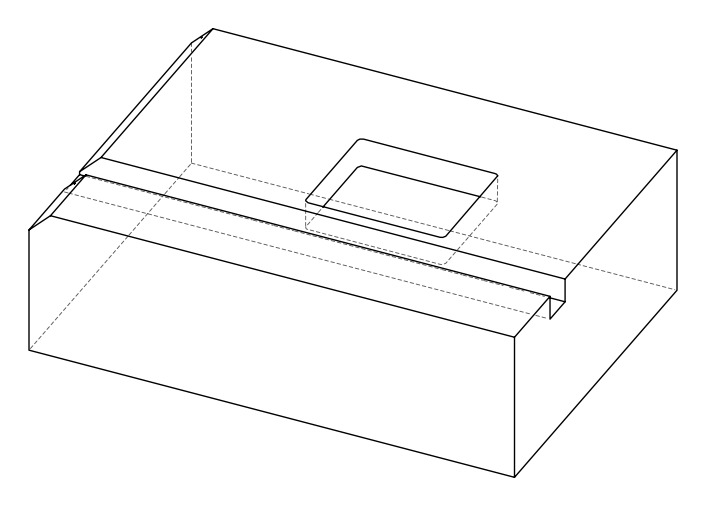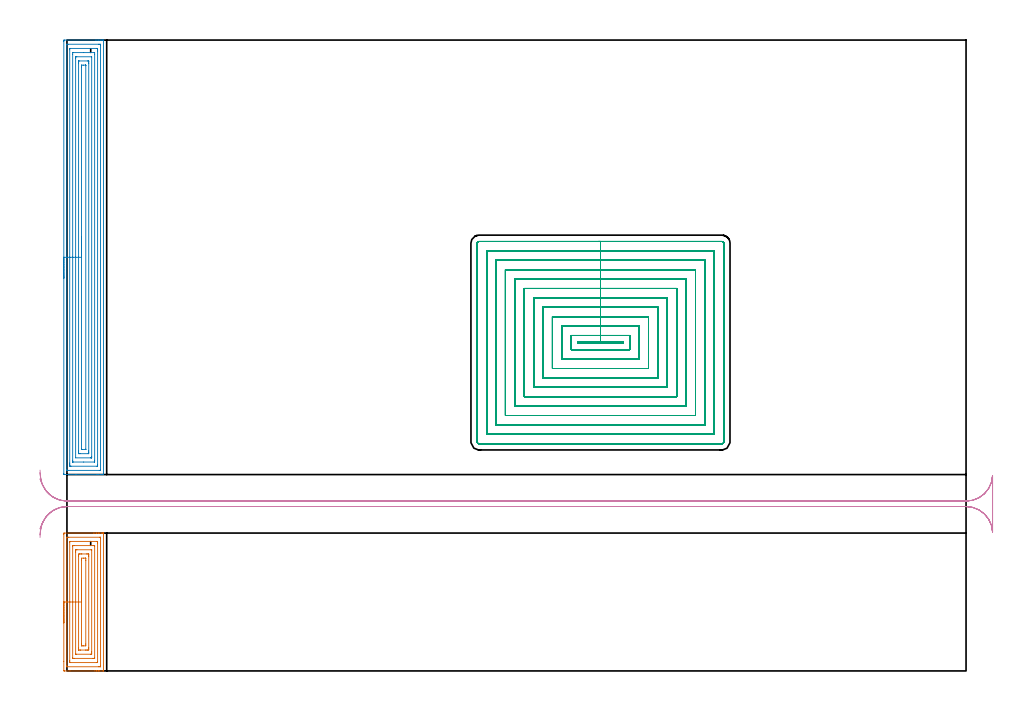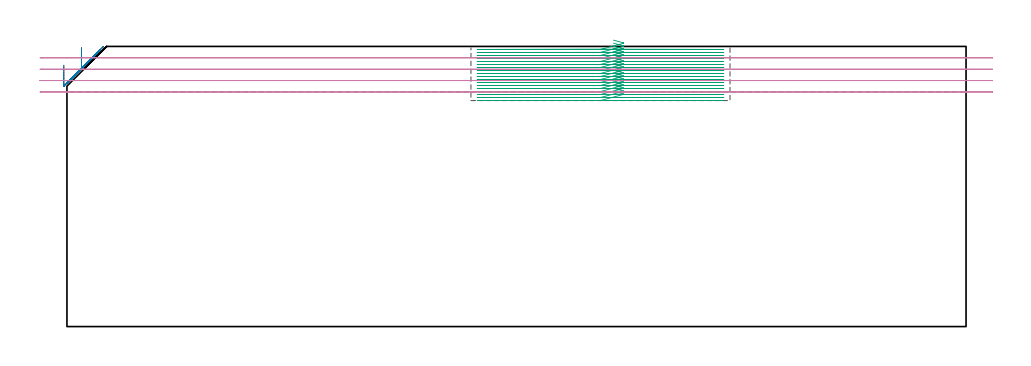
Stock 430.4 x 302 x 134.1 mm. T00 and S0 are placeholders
(PLAN: 4 operations, 2 tool changes, 127.3 min)
(1 AREA_MILL | FG_CHAMFER_SURFACE | UGT0205_001 | 4.03 min | 13318 mm3)
(2 AREA_MILL_1 | FG_CHAMFER_SURFACE_1 | UGT0205_001 | 11.98 min | 38947 mm3)
(3 MILL_RECTANGULAR_POCKET | POCKET_RECTANGULAR_STRAIGHT | NXT0201_008 | Follow Part, ap 1.5, ae 75% | 103.52 min | 329867 mm3)
(4 MILL_RECTANGULAR_SLOT | SLOT_RECTANGULAR | UGT0201_109 | Follow Part, ap 6.35, ae 75% | 7.79 min | 259938 mm3)
(TOOL UGT0205_001 | Chamfer Mill 20 x 3 x 45 deg. | D20 FL50 Z2)
(TOOL NXT0201_008 | ENDMILL 6mm [2P460-0600-NA 1630] | D6 FL26 Z6)
(TOOL UGT0201_109 | End Mill 25.4 mm | D25.4 FL25 Z2)
(OP 1 AREA_MILL)
G17 G21 G94 G90
T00 M6
G54
G17 G0 G90 X-1.5 Y23. S1061 M3
G43 Z144.1 H0
Z125.1
G94 G1 Y23.038 Z124.228 F250.
Y23.152 Z123.363
Y23.341 Z122.512
Y23.603 Z121.68
Y23.937 Z120.874
Y24.34 Z120.1
Y24.809 Z119.364
Y25.34 Z118.672
Y25.929 Z118.029
Y26.572 Z117.44
Y27.264 Z116.908
Y28. Z116.44
Y28.774 Z116.037
Y29.58 Z115.703
Y30.412 Z115.441
Y31.264 Z115.252
Y32.128 Z115.138
Y33. Z115.1
Y65.444
X-1.496 Y65.751 Z115.102
X-1.491 Y65.99 Z115.105
X-1.246 Y66. Z115.35
X12.74 Z129.335
X13.347 Z129.941
X14.016 Z130.613
X14.238 Z130.836
X14.907 Z131.504
X15.13 Z131.726
X15.575 Z132.174
X16.467 Z133.066
X16.912 Z133.511
X17.206 Z133.805
X17.465 Y65.997 Z134.057
X17.488 Y65.995 Z134.08
X17.497 Y65.991 Z134.089
X17.5 Y65.889 Z134.1
Y0.111
X17.497 Y0.01 Z134.089
X17.467 Y0.007 Z134.059
X17.206 Y0. Z133.805
X15.575 Z132.174
X15.13 Z131.726
X14.907 Z131.504
X14.238 Z130.836
X14.016 Z130.613
X13.347 Z129.941
X1.449 Z118.046
X-1.143 Z115.454
X-1.248 Y0.001 Z115.349
X-1.491 Y0.01 Z115.105
X-1.499 Y0.252 Z115.099
X-1.5 Y4.611 Z115.1
Y33.
X-0.086 Z116.514
Y63.731
X-0.085 Y63.796 Z116.515
X-0.08 Y63.925 Z116.52
X-0.077 Y63.991 Z116.523
X-0.062 Y63.994 Z116.538
X-0.021 Y63.997 Z116.579
X0.536 Y64. Z117.136
X0.87 Z117.47
X15.687 Z132.287
X16.021 Y63.997 Z132.621
X16.068 Y63.994 Z132.668
X16.076 Y63.992 Z132.676
X16.08 Y63.947 Z132.68
X16.084 Y63.861 Z132.684
X16.086 Y63.731 Z132.686
Y63.667
Y2.269
X16.085 Y2.204 Z132.685
X16.08 Y2.075 Z132.68
X16.077 Y2.009 Z132.677
X16.062 Y2.006 Z132.662
X16.021 Y2.003 Z132.621
X15.464 Y2. Z132.064
X15.13 Z131.73
X0.313 Z116.913
X-0.021 Y2.003 Z116.579
X-0.068 Y2.006 Z116.532
X-0.076 Y2.008 Z116.524
X-0.08 Y2.053 Z116.52
X-0.084 Y2.139 Z116.516
X-0.086 Y2.398 Z116.514
Y33.
X1.328 Z117.928
X1.329 Y61.431 Z117.929
X1.333 Y61.889 Z117.933
X1.335 Y61.987 Z117.935
X1.539 Y61.996 Z118.139
X1.651 Y62. Z118.251
X14.238 Z130.838
X14.35 Y61.998 Z130.95
X14.572 Y61.99 Z131.172
X14.665 Y61.979 Z131.265
X14.668 Y61.95 Z131.268
X14.67 Y61.889 Z131.27
X14.672 Y61.457 Z131.272
Y61.
X14.671 Y4.569 Z131.271
X14.667 Y4.111 Z131.267
X14.665 Y4.013 Z131.265
X14.461 Y4.004 Z131.061
X14.35 Y4. Z130.95
X1.762 Z118.362
X1.65 Y4.002 Z118.25
X1.428 Y4.01 Z118.028
X1.335 Y4.021 Z117.935
X1.332 Y4.05 Z117.932
X1.33 Y4.111 Z117.93
X1.328 Y4.543 Z117.928
Y5.
Y33.
X2.743 Z119.343
Y59.822
X2.745 Y59.921 Z119.345
X2.747 Y59.97 Z119.347
X2.749 Y59.988 Z119.349
X2.771 Y59.993 Z119.371
X3.544 Y59.999 Z120.144
X3.655 Y60. Z120.255
X12.568 Y59.999 Z129.168
X13.24 Y59.99 Z129.84
X13.251 Y59.987 Z129.851
X13.253 Y59.972 Z129.853
X13.256 Y59.929 Z129.856
X13.257 Y59.841 Z129.857
Y59.664
Y6.178
X13.255 Y6.079 Z129.855
X13.253 Y6.03 Z129.853
X13.251 Y6.013 Z129.851
X13.229 Y6.007 Z129.829
X12.456 Y6.001 Z129.056
X12.345 Y6. Z128.945
X3.432 Y6.001 Z120.032
X2.76 Y6.01 Z119.36
X2.749 Y6.013 Z119.349
X2.747 Y6.028 Z119.347
X2.744 Y6.071 Z119.344
X2.743 Y6.159 Z119.343
Y6.336
Y33.
X4.157 Z120.757
Y56.833
X4.158 Y57.444 Z120.758
X4.16 Y57.719 Z120.76
X4.164 Y57.99 Z120.764
X4.435 Y57.995 Z121.035
X4.77 Y57.999 Z121.37
X11.565 Z128.165
X11.75 Y57.998 Z128.35
X11.817 Y57.994 Z128.417
X11.832 Y57.991 Z128.432
X11.836 Y57.972 Z128.436
X11.84 Y57.907 Z128.44
X11.842 Y57.722 Z128.442
X11.843 Y9.167 Z128.443
X11.842 Y8.556 Z128.442
X11.84 Y8.281 Z128.44
X11.836 Y8.01 Z128.436
X11.565 Y8.005 Z128.165
X11.23 Y8.001 Z127.83
X4.435 Z121.035
X4.25 Y8.002 Z120.85
X4.183 Y8.006 Z120.783
X4.168 Y8.009 Z120.768
X4.164 Y8.028 Z120.764
X4.16 Y8.093 Z120.76
X4.158 Y8.278 Z120.758
X4.157 Y33. Z120.757
X5.571 Z122.171
Y54.778
X5.572 Y55.421 Z122.172
X5.574 Y55.667 Z122.174
X5.578 Y55.979 Z122.178
X5.89 Y55.994 Z122.49
X6.218 Y55.998 Z122.818
X6.775 Y56. Z123.375
X7.109 Z123.709
X9.448 Z126.048
X9.782 Y55.999 Z126.382
X10.344 Y55.996 Z126.944
X10.403 Y55.99 Z127.003
X10.422 Y55.974 Z127.022
X10.425 Y55.915 Z127.025
X10.427 Y55.667 Z127.027
X10.429 Y55.022 Z127.029
Y54.778
Y11.222
X10.428 Y10.579 Z127.028
X10.426 Y10.333 Z127.026
X10.422 Y10.021 Z127.022
X10.11 Y10.006 Z126.71
X9.782 Y10.002 Z126.382
X9.225 Y10. Z125.825
X8.891 Z125.491
X6.552 Z123.152
X6.218 Y10.001 Z122.818
X5.657 Y10.004 Z122.257
X5.597 Y10.01 Z122.197
X5.578 Y10.026 Z122.178
X5.575 Y10.085 Z122.175
X5.573 Y10.333 Z122.173
X5.571 Y10.978 Z122.171
Y11.222
Y33.
X6.985 Z123.585
X6.986 Y53.122 Z123.586
X6.992 Y53.889 Z123.592
X7.004 Y53.994 Z123.604
X8. Y54. Z124.6
X8.781 Y53.999 Z125.381
X8.891 Y53.995 Z125.491
X8.996 Y53.99 Z125.596
X9.008 Y53.889 Z125.608
X9.01 Y53.77 Z125.61
X9.014 Y53. Z125.614
X9.015 Y52.877 Z125.615
X9.014 Y12.878 Z125.614
X9.008 Y12.111 Z125.608
X8.996 Y12.006 Z125.596
X8. Y12. Z124.6
X7.219 Y12.001 Z123.819
X7.109 Y12.005 Z123.709
X7.004 Y12.01 Z123.604
X6.992 Y12.111 Z123.592
X6.99 Y12.23 Z123.59
X6.986 Y13. Z123.586
X6.985 Y13.123 Z123.585
Y33.
Y33.872 Z123.623
Y34.737 Z123.737
Y35.588 Z123.926
Y36.42 Z124.188
Y37.226 Z124.522
Y38. Z124.925
Y38.736 Z125.394
Y39.428 Z125.925
Y40.071 Z126.514
Y40.66 Z127.157
Y41.192 Z127.85
Y41.66 Z128.585
Y42.063 Z129.359
Y42.397 Z130.165
Y42.659 Z130.997
Y42.848 Z131.849
Y42.962 Z132.714
Y43. Z133.585
G0 Z144.1
M5
M2
(OP 2 AREA_MILL_1)
G17 G21 G94 G90
T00 M6
G54
G17 G0 G90 X-1.5 Y188. S1061 M3
G43 Z144.1 H0
Z125.1
G94 G1 Y188.038 Z124.228 F250.
Y188.152 Z123.364
Y188.341 Z122.512
Y188.603 Z121.68
Y188.937 Z120.874
Y189.34 Z120.1
Y189.809 Z119.364
Y190.34 Z118.672
Y190.929 Z118.029
Y191.572 Z117.44
Y192.264 Z116.908
Y193. Z116.44
Y193.774 Z116.037
Y194.58 Z115.703
Y195.412 Z115.441
Y196.264 Z115.252
Y197.128 Z115.138
Y198. Z115.1
Y301.409
X-1.496 Y301.716 Z115.102
X-1.491 Y301.99 Z115.106
X-1.212 Y302. Z115.385
X13.647 Z130.242
X14.238 Z130.832
X14.838 Z131.435
X15.13 Z131.726
X15.73 Z132.326
X16.021 Z132.616
X16.597 Z133.196
X16.912 Z133.511
X17.116 Z133.715
X17.456 Y301.992 Z134.047
X17.497 Y301.99 Z134.088
X17.5 Y301.854 Z134.1
Y94.146
X17.497 Y94.009 Z134.088
X17.489 Y94.006 Z134.079
X17.455 Y94.004 Z134.046
X17.116 Y94. Z133.715
X16.604 Z133.203
X16.021 Z132.616
X14.838 Z131.435
X14.238 Z130.832
X4.29 Z120.887
X-1.142 Y94.001 Z115.455
X-1.494 Y94.005 Z115.103
X-1.496 Y94.008 Z115.101
X-1.499 Y94.592
X-1.5 Y198. Z115.1
X-0.086 Z116.514
X-0.085 Y299.756 Z116.515
X-0.082 Y299.885 Z116.518
X-0.079 Y299.97 Z116.521
X-0.074 Y299.992 Z116.526
X-0.067 Y299.994 Z116.533
X-0.021 Y299.996 Z116.579
X0.496 Y300. Z117.096
X15.13 Z131.73
X15.648 Y299.998 Z132.248
X16.021 Y299.992 Z132.621
X16.068 Y299.99 Z132.668
X16.079 Y299.82 Z132.679
X16.084 Y299.691 Z132.684
X16.085 Y299.626 Z132.685
Y96.245
X16.082 Y96.115 Z132.682
X16.079 Y96.03 Z132.679
X16.074 Y96.009 Z132.674
X16.067 Y96.007 Z132.667
X16.021 Y96.004 Z132.621
X15.504 Y96. Z132.104
X0.87 Z117.47
X0.352 Y96.002 Z116.952
X-0.021 Y96.008 Z116.579
X-0.068 Y96.01 Z116.532
X-0.079 Y96.18 Z116.521
X-0.084 Y96.31 Z116.516
X-0.085 Y96.374 Z116.515
X-0.086 Y198. Z116.514
X1.328 Z117.928
X1.329 Y297.384 Z117.929
X1.331 Y297.843 Z117.931
X1.333 Y297.95 Z117.933
X1.335 Y297.974 Z117.935
X1.346 Y297.99 Z117.946
X1.447 Y297.994 Z118.047
X1.605 Y297.999 Z118.205
X14.082 Z130.682
X14.238 Y297.997 Z130.838
X14.395 Y297.991 Z130.995
X14.665 Y297.978 Z131.265
X14.667 Y297.843 Z131.267
X14.67 Y297.411 Z131.27
X14.671 Y296.951 Z131.271
X14.672 Y296.518 Z131.272
X14.671 Y98.616 Z131.271
X14.669 Y98.157 Z131.269
X14.667 Y98.05 Z131.267
X14.665 Y98.027 Z131.265
X14.654 Y98.01 Z131.254
X14.553 Y98.006 Z131.153
X14.395 Y98.001 Z130.995
X1.918 Z118.518
X1.762 Y98.003 Z118.362
X1.605 Y98.009 Z118.205
X1.335 Y98.023 Z117.935
X1.333 Y98.157 Z117.933
X1.33 Y98.589 Z117.93
X1.329 Y99.049 Z117.929
X1.328 Y99.482 Z117.928
Y198.
X2.743 Z119.343
Y295.168
X2.748 Y295.965 Z119.348
X2.749 Y295.987 Z119.349
X2.766 Y295.991 Z119.366
X2.817 Y295.996 Z119.417
X2.92 Y295.999 Z119.52
X8. Y296. Z124.6
X13.091 Y295.999 Z129.691
X13.187 Y295.996 Z129.787
X13.234 Y295.992 Z129.834
X13.251 Y295.989 Z129.851
X13.257 Y295.168 Z129.857
Y100.832
X13.252 Y100.035 Z129.852
X13.251 Y100.013 Z129.851
X13.234 Y100.01 Z129.834
X13.183 Y100.005 Z129.783
X13.08 Y100.002 Z129.68
X8. Y100. Z124.6
X2.909 Y100.001 Z119.509
X2.813 Y100.004 Z119.413
X2.766 Y100.008 Z119.366
X2.749 Y100.011 Z119.349
X2.743 Y100.832 Z119.343
Y198.
X4.157 Z120.757
Y293.386
X4.159 Y293.662 Z120.759
X4.164 Y293.941 Z120.764
X4.172 Y293.991 Z120.772
X4.205 Y293.995 Z120.805
X4.282 Y293.998 Z120.882
X4.435 Y294. Z121.035
X4.712 Z121.312
X11.843 Y293.999 Z128.443
Y102.615
X11.841 Y102.338 Z128.441
X11.836 Y102.059 Z128.436
X11.828 Y102.009 Z128.428
X11.795 Y102.005 Z128.395
X11.718 Y102.002 Z128.318
X11.565 Y102. Z128.165
X11.288 Z127.888
X4.157 Y102.001 Z120.757
Y198.
X5.571 Z122.171
Y290.711
X5.572 Y291.357 Z122.172
X5.574 Y291.603 Z122.174
X5.578 Y291.925 Z122.178
X5.588 Y291.99 Z122.188
X5.688 Y291.995 Z122.288
X5.822 Y291.999 Z122.422
X9.782 Y292. Z126.382
X10.278 Y291.998 Z126.878
X10.395 Y291.993 Z126.995
X10.417 Y291.991 Z127.017
X10.422 Y291.952 Z127.022
X10.426 Y291.851 Z127.026
X10.428 Y291.603 Z127.028
X10.429 Y290.956 Z127.029
Y290.711
Y105.289
X10.428 Y104.643 Z127.028
X10.426 Y104.398 Z127.026
X10.422 Y104.075 Z127.022
X10.412 Y104.01 Z127.012
X10.312 Y104.005 Z126.912
X10.178 Y104.001 Z126.778
X6.218 Y104. Z122.818
X5.722 Y104.002 Z122.322
X5.605 Y104.007 Z122.205
X5.583 Y104.009 Z122.183
X5.578 Y104.048 Z122.178
X5.574 Y104.15 Z122.174
X5.572 Y104.398 Z122.172
X5.571 Y105.044 Z122.171
Y105.289
Y198.
X6.985 Z123.585
Y289.052
X6.988 Y289.82 Z123.588
X6.99 Y289.939 Z123.59
X6.992 Y289.977 Z123.592
X7.02 Y289.99 Z123.62
X7.109 Y289.992 Z123.709
X7.82 Y290. Z124.42
X8.891 Y289.999 Z125.491
X8.951 Y289.998 Z125.551
X8.998 Y289.993 Z125.598
X9.008 Y289.99 Z125.608
X9.01 Y289.977 Z125.61
X9.013 Y289.943 Z125.613
X9.014 Y289.82 Z125.614
X9.015 Y289.696 Z125.615
X9.014 Y106.18 Z125.614
Y106.058
X9.011 Y106.017 Z125.611
X9.008 Y106.009 Z125.608
X9.003 Y106.006 Z125.603
X8.981 Y106.003 Z125.581
X8.891 Y106.001 Z125.491
X7.109 Z123.709
X7.049 Y106.002 Z123.649
X7.002 Y106.007 Z123.602
X6.992 Y106.01 Z123.592
X6.99 Y106.023 Z123.59
X6.987 Y106.057 Z123.587
X6.986 Y106.18 Z123.586
X6.985 Y106.304 Z123.585
Y198.
Y198.872 Z123.623
Y199.737 Z123.737
Y200.588 Z123.926
Y201.42 Z124.188
Y202.226 Z124.522
Y203. Z124.925
Y203.736 Z125.394
Y204.428 Z125.925
Y205.071 Z126.514
Y205.66 Z127.157
Y206.192 Z127.85
Y206.66 Z128.585
Y207.063 Z129.359
Y207.397 Z130.165
Y207.659 Z130.997
Y207.848 Z131.849
Y207.962 Z132.714
Y208. Z133.585
G0 Z144.1
M5
M2
(OP 3 MILL_RECTANGULAR_POCKET)
G17 G21 G94 G90
T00 M6
G54
G17 G0 G90 X261.634 Y156.8 S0 M3
G43 Z144.1 H1
Z137.1
G94 G1 X266.4 Z135.823 F250.
Y157.6 Z135.608
X255.4 Z132.661
X244.4 F500.
Y156.8
X266.4
Y157.6
X255.4
Y160.6
X241.4
Y153.8
X269.4
Y160.6
X255.4
Y165.1
X236.9
Y149.3
X273.9
Y165.1
X255.4
Y169.6
X232.4
Y144.8
X278.4
Y169.6
X255.4
Y174.1
X227.9
Y140.3
X282.9
Y174.1
X255.4
Y178.6
X223.4
Y135.8
X287.4
Y178.6
X255.4
Y183.1
X218.9
Y131.3
X291.9
Y183.1
X255.4
Y187.6
X214.4
Y126.8
X296.4
Y187.6
X255.4
Y192.1
X209.9
Y122.3
X300.9
Y192.1
X255.4
Y196.6
X205.4
Y117.8
X305.4
Y196.6
X255.4
Y201.1
X200.9
Y113.3
X309.9
Y201.1
X255.4
Y205.6
X197.2
G3 X196.4 Y204.8 R0.8
G1 Y109.6
G3 X197.2 Y108.8 R0.8
G1 X313.6
G3 X314.4 Y109.6 R0.8
G1 Y204.8
G3 X313.6 Y205.6 R0.8
G1 X255.4
X254.4
G0 X261.634 Y156.8 Z135.661
G1 X266.4 Z134.384 F250.
Y157.6 Z134.17
X255.4 Z131.222
X244.4 F500.
Y156.8
X266.4
Y157.6
X255.4
Y160.6
X241.4
Y153.8
X269.4
Y160.6
X255.4
Y165.1
X236.9
Y149.3
X273.9
Y165.1
X255.4
Y169.6
X232.4
Y144.8
X278.4
Y169.6
X255.4
Y174.1
X227.9
Y140.3
X282.9
Y174.1
X255.4
Y178.6
X223.4
Y135.8
X287.4
Y178.6
X255.4
Y183.1
X218.9
Y131.3
X291.9
Y183.1
X255.4
Y187.6
X214.4
Y126.8
X296.4
Y187.6
X255.4
Y192.1
X209.9
Y122.3
X300.9
Y192.1
X255.4
Y196.6
X205.4
Y117.8
X305.4
Y196.6
X255.4
Y201.1
X200.9
Y113.3
X309.9
Y201.1
X255.4
Y205.6
X197.2
G3 X196.4 Y204.8 R0.8
G1 Y109.6
G3 X197.2 Y108.8 R0.8
G1 X313.6
G3 X314.4 Y109.6 R0.8
G1 Y204.8
G3 X313.6 Y205.6 R0.8
G1 X255.4
X254.4
G0 X261.634 Y156.8 Z134.222
G1 X266.4 Z132.945 F250.
Y157.6 Z132.731
X255.4 Z129.783
X244.4 F500.
Y156.8
X266.4
Y157.6
X255.4
Y160.6
X241.4
Y153.8
X269.4
Y160.6
X255.4
Y165.1
X236.9
Y149.3
X273.9
Y165.1
X255.4
Y169.6
X232.4
Y144.8
X278.4
Y169.6
X255.4
Y174.1
X227.9
Y140.3
X282.9
Y174.1
X255.4
Y178.6
X223.4
Y135.8
X287.4
Y178.6
X255.4
Y183.1
X218.9
Y131.3
X291.9
Y183.1
X255.4
Y187.6
X214.4
Y126.8
X296.4
Y187.6
X255.4
Y192.1
X209.9
Y122.3
X300.9
Y192.1
X255.4
Y196.6
X205.4
Y117.8
X305.4
Y196.6
X255.4
Y201.1
X200.9
Y113.3
X309.9
Y201.1
X255.4
Y205.6
X197.2
G3 X196.4 Y204.8 R0.8
G1 Y109.6
G3 X197.2 Y108.8 R0.8
G1 X313.6
G3 X314.4 Y109.6 R0.8
G1 Y204.8
G3 X313.6 Y205.6 R0.8
G1 X255.4
X254.4
G0 X261.634 Y156.8 Z132.783
G1 X266.4 Z131.506 F250.
Y157.6 Z131.292
X255.4 Z128.344
X244.4 F500.
Y156.8
X266.4
Y157.6
X255.4
Y160.6
X241.4
Y153.8
X269.4
Y160.6
X255.4
Y165.1
X236.9
Y149.3
X273.9
Y165.1
X255.4
Y169.6
X232.4
Y144.8
X278.4
Y169.6
X255.4
Y174.1
X227.9
Y140.3
X282.9
Y174.1
X255.4
Y178.6
X223.4
Y135.8
X287.4
Y178.6
X255.4
Y183.1
X218.9
Y131.3
X291.9
Y183.1
X255.4
Y187.6
X214.4
Y126.8
X296.4
Y187.6
X255.4
Y192.1
X209.9
Y122.3
X300.9
Y192.1
X255.4
Y196.6
X205.4
Y117.8
X305.4
Y196.6
X255.4
Y201.1
X200.9
Y113.3
X309.9
Y201.1
X255.4
Y205.6
X197.2
G3 X196.4 Y204.8 R0.8
G1 Y109.6
G3 X197.2 Y108.8 R0.8
G1 X313.6
G3 X314.4 Y109.6 R0.8
G1 Y204.8
G3 X313.6 Y205.6 R0.8
G1 X255.4
X254.4
G0 X261.634 Y156.8 Z131.344
G1 X266.4 Z130.067 F250.
Y157.6 Z129.853
X255.4 Z126.905
X244.4 F500.
Y156.8
X266.4
Y157.6
X255.4
Y160.6
X241.4
Y153.8
X269.4
Y160.6
X255.4
Y165.1
X236.9
Y149.3
X273.9
Y165.1
X255.4
Y169.6
X232.4
Y144.8
X278.4
Y169.6
X255.4
Y174.1
X227.9
Y140.3
X282.9
Y174.1
X255.4
Y178.6
X223.4
Y135.8
X287.4
Y178.6
X255.4
Y183.1
X218.9
Y131.3
X291.9
Y183.1
X255.4
Y187.6
X214.4
Y126.8
X296.4
Y187.6
X255.4
Y192.1
X209.9
Y122.3
X300.9
Y192.1
X255.4
Y196.6
X205.4
Y117.8
X305.4
Y196.6
X255.4
Y201.1
X200.9
Y113.3
X309.9
Y201.1
X255.4
Y205.6
X197.2
G3 X196.4 Y204.8 R0.8
G1 Y109.6
G3 X197.2 Y108.8 R0.8
G1 X313.6
G3 X314.4 Y109.6 R0.8
G1 Y204.8
G3 X313.6 Y205.6 R0.8
G1 X255.4
X254.4
G0 X261.634 Y156.8 Z129.905
G1 X266.4 Z128.628 F250.
Y157.6 Z128.414
X255.4 Z125.467
X244.4 F500.
Y156.8
X266.4
Y157.6
X255.4
Y160.6
X241.4
Y153.8
X269.4
Y160.6
X255.4
Y165.1
X236.9
Y149.3
X273.9
Y165.1
X255.4
Y169.6
X232.4
Y144.8
X278.4
Y169.6
X255.4
Y174.1
X227.9
Y140.3
X282.9
Y174.1
X255.4
Y178.6
X223.4
Y135.8
X287.4
Y178.6
X255.4
Y183.1
X218.9
Y131.3
X291.9
Y183.1
X255.4
Y187.6
X214.4
Y126.8
X296.4
Y187.6
X255.4
Y192.1
X209.9
Y122.3
X300.9
Y192.1
X255.4
Y196.6
X205.4
Y117.8
X305.4
Y196.6
X255.4
Y201.1
X200.9
Y113.3
X309.9
Y201.1
X255.4
Y205.6
X197.2
G3 X196.4 Y204.8 R0.8
G1 Y109.6
G3 X197.2 Y108.8 R0.8
G1 X313.6
G3 X314.4 Y109.6 R0.8
G1 Y204.8
G3 X313.6 Y205.6 R0.8
G1 X255.4
X254.4
G0 X261.634 Y156.8 Z128.467
G1 X266.4 Z127.19 F250.
Y157.6 Z126.975
X255.4 Z124.028
X244.4 F500.
Y156.8
X266.4
Y157.6
X255.4
Y160.6
X241.4
Y153.8
X269.4
Y160.6
X255.4
Y165.1
X236.9
Y149.3
X273.9
Y165.1
X255.4
Y169.6
X232.4
Y144.8
X278.4
Y169.6
X255.4
Y174.1
X227.9
Y140.3
X282.9
Y174.1
X255.4
Y178.6
X223.4
Y135.8
X287.4
Y178.6
X255.4
Y183.1
X218.9
Y131.3
X291.9
Y183.1
X255.4
Y187.6
X214.4
Y126.8
X296.4
Y187.6
X255.4
Y192.1
X209.9
Y122.3
X300.9
Y192.1
X255.4
Y196.6
X205.4
Y117.8
X305.4
Y196.6
X255.4
Y201.1
X200.9
Y113.3
X309.9
Y201.1
X255.4
Y205.6
X197.2
G3 X196.4 Y204.8 R0.8
G1 Y109.6
G3 X197.2 Y108.8 R0.8
G1 X313.6
G3 X314.4 Y109.6 R0.8
G1 Y204.8
G3 X313.6 Y205.6 R0.8
G1 X255.4
X254.4
G0 X261.634 Y156.8 Z127.028
G1 X266.4 Z125.751 F250.
Y157.6 Z125.536
X255.4 Z122.589
X244.4 F500.
Y156.8
X266.4
Y157.6
X255.4
Y160.6
X241.4
Y153.8
X269.4
Y160.6
X255.4
Y165.1
X236.9
Y149.3
X273.9
Y165.1
X255.4
Y169.6
X232.4
Y144.8
X278.4
Y169.6
X255.4
Y174.1
X227.9
Y140.3
X282.9
Y174.1
X255.4
Y178.6
X223.4
Y135.8
X287.4
Y178.6
X255.4
Y183.1
X218.9
Y131.3
X291.9
Y183.1
X255.4
Y187.6
X214.4
Y126.8
X296.4
Y187.6
X255.4
Y192.1
X209.9
Y122.3
X300.9
Y192.1
X255.4
Y196.6
X205.4
Y117.8
X305.4
Y196.6
X255.4
Y201.1
X200.9
Y113.3
X309.9
Y201.1
X255.4
Y205.6
X197.2
G3 X196.4 Y204.8 R0.8
G1 Y109.6
G3 X197.2 Y108.8 R0.8
G1 X313.6
G3 X314.4 Y109.6 R0.8
G1 Y204.8
G3 X313.6 Y205.6 R0.8
G1 X255.4
X254.4
G0 X261.634 Y156.8 Z125.589
G1 X266.4 Z124.312 F250.
Y157.6 Z124.097
X255.4 Z121.15
X244.4 F500.
Y156.8
X266.4
Y157.6
X255.4
Y160.6
X241.4
Y153.8
X269.4
Y160.6
X255.4
Y165.1
X236.9
Y149.3
X273.9
Y165.1
X255.4
Y169.6
X232.4
Y144.8
X278.4
Y169.6
X255.4
Y174.1
X227.9
Y140.3
X282.9
Y174.1
X255.4
Y178.6
X223.4
Y135.8
X287.4
Y178.6
X255.4
Y183.1
X218.9
Y131.3
X291.9
Y183.1
X255.4
Y187.6
X214.4
Y126.8
X296.4
Y187.6
X255.4
Y192.1
X209.9
Y122.3
X300.9
Y192.1
X255.4
Y196.6
X205.4
Y117.8
X305.4
Y196.6
X255.4
Y201.1
X200.9
Y113.3
X309.9
Y201.1
X255.4
Y205.6
X197.2
G3 X196.4 Y204.8 R0.8
G1 Y109.6
G3 X197.2 Y108.8 R0.8
G1 X313.6
G3 X314.4 Y109.6 R0.8
G1 Y204.8
G3 X313.6 Y205.6 R0.8
G1 X255.4
X254.4
G0 X261.634 Y156.8 Z124.15
G1 X266.4 Z122.873 F250.
Y157.6 Z122.659
X255.4 Z119.711
X244.4 F500.
Y156.8
X266.4
Y157.6
X255.4
Y160.6
X241.4
Y153.8
X269.4
Y160.6
X255.4
Y165.1
X236.9
Y149.3
X273.9
Y165.1
X255.4
Y169.6
X232.4
Y144.8
X278.4
Y169.6
X255.4
Y174.1
X227.9
Y140.3
X282.9
Y174.1
X255.4
Y178.6
X223.4
Y135.8
X287.4
Y178.6
X255.4
Y183.1
X218.9
Y131.3
X291.9
Y183.1
X255.4
Y187.6
X214.4
Y126.8
X296.4
Y187.6
X255.4
Y192.1
X209.9
Y122.3
X300.9
Y192.1
X255.4
Y196.6
X205.4
Y117.8
X305.4
Y196.6
X255.4
Y201.1
X200.9
Y113.3
X309.9
Y201.1
X255.4
Y205.6
X197.2
G3 X196.4 Y204.8 R0.8
G1 Y109.6
G3 X197.2 Y108.8 R0.8
G1 X313.6
G3 X314.4 Y109.6 R0.8
G1 Y204.8
G3 X313.6 Y205.6 R0.8
G1 X255.4
X254.4
G0 X261.634 Y156.8 Z122.711
G1 X266.4 Z121.434 F250.
Y157.6 Z121.22
X255.4 Z118.272
X244.4 F500.
Y156.8
X266.4
Y157.6
X255.4
Y160.6
X241.4
Y153.8
X269.4
Y160.6
X255.4
Y165.1
X236.9
Y149.3
X273.9
Y165.1
X255.4
Y169.6
X232.4
Y144.8
X278.4
Y169.6
X255.4
Y174.1
X227.9
Y140.3
X282.9
Y174.1
X255.4
Y178.6
X223.4
Y135.8
X287.4
Y178.6
X255.4
Y183.1
X218.9
Y131.3
X291.9
Y183.1
X255.4
Y187.6
X214.4
Y126.8
X296.4
Y187.6
X255.4
Y192.1
X209.9
Y122.3
X300.9
Y192.1
X255.4
Y196.6
X205.4
Y117.8
X305.4
Y196.6
X255.4
Y201.1
X200.9
Y113.3
X309.9
Y201.1
X255.4
Y205.6
X197.2
G3 X196.4 Y204.8 R0.8
G1 Y109.6
G3 X197.2 Y108.8 R0.8
G1 X313.6
G3 X314.4 Y109.6 R0.8
G1 Y204.8
G3 X313.6 Y205.6 R0.8
G1 X255.4
X254.4
G0 X261.634 Y156.8 Z121.272
G1 X266.4 Z119.995 F250.
Y157.6 Z119.781
X255.4 Z116.833
X244.4 F500.
Y156.8
X266.4
Y157.6
X255.4
Y160.6
X241.4
Y153.8
X269.4
Y160.6
X255.4
Y165.1
X236.9
Y149.3
X273.9
Y165.1
X255.4
Y169.6
X232.4
Y144.8
X278.4
Y169.6
X255.4
Y174.1
X227.9
Y140.3
X282.9
Y174.1
X255.4
Y178.6
X223.4
Y135.8
X287.4
Y178.6
X255.4
Y183.1
X218.9
Y131.3
X291.9
Y183.1
X255.4
Y187.6
X214.4
Y126.8
X296.4
Y187.6
X255.4
Y192.1
X209.9
Y122.3
X300.9
Y192.1
X255.4
Y196.6
X205.4
Y117.8
X305.4
Y196.6
X255.4
Y201.1
X200.9
Y113.3
X309.9
Y201.1
X255.4
Y205.6
X197.2
G3 X196.4 Y204.8 R0.8
G1 Y109.6
G3 X197.2 Y108.8 R0.8
G1 X313.6
G3 X314.4 Y109.6 R0.8
G1 Y204.8
G3 X313.6 Y205.6 R0.8
G1 X255.4
X254.4
G0 X261.634 Y156.8 Z119.833
G1 X266.4 Z118.556 F250.
Y157.6 Z118.342
X255.4 Z115.394
X244.4 F500.
Y156.8
X266.4
Y157.6
X255.4
Y160.6
X241.4
Y153.8
X269.4
Y160.6
X255.4
Y165.1
X236.9
Y149.3
X273.9
Y165.1
X255.4
Y169.6
X232.4
Y144.8
X278.4
Y169.6
X255.4
Y174.1
X227.9
Y140.3
X282.9
Y174.1
X255.4
Y178.6
X223.4
Y135.8
X287.4
Y178.6
X255.4
Y183.1
X218.9
Y131.3
X291.9
Y183.1
X255.4
Y187.6
X214.4
Y126.8
X296.4
Y187.6
X255.4
Y192.1
X209.9
Y122.3
X300.9
Y192.1
X255.4
Y196.6
X205.4
Y117.8
X305.4
Y196.6
X255.4
Y201.1
X200.9
Y113.3
X309.9
Y201.1
X255.4
Y205.6
X197.2
G3 X196.4 Y204.8 R0.8
G1 Y109.6
G3 X197.2 Y108.8 R0.8
G1 X313.6
G3 X314.4 Y109.6 R0.8
G1 Y204.8
G3 X313.6 Y205.6 R0.8
G1 X255.4
X254.4
G0 X261.634 Y156.8 Z118.394
G1 X266.4 Z117.117 F250.
Y157.6 Z116.903
X255.4 Z113.956
X244.4 F500.
Y156.8
X266.4
Y157.6
X255.4
Y160.6
X241.4
Y153.8
X269.4
Y160.6
X255.4
Y165.1
X236.9
Y149.3
X273.9
Y165.1
X255.4
Y169.6
X232.4
Y144.8
X278.4
Y169.6
X255.4
Y174.1
X227.9
Y140.3
X282.9
Y174.1
X255.4
Y178.6
X223.4
Y135.8
X287.4
Y178.6
X255.4
Y183.1
X218.9
Y131.3
X291.9
Y183.1
X255.4
Y187.6
X214.4
Y126.8
X296.4
Y187.6
X255.4
Y192.1
X209.9
Y122.3
X300.9
Y192.1
X255.4
Y196.6
X205.4
Y117.8
X305.4
Y196.6
X255.4
Y201.1
X200.9
Y113.3
X309.9
Y201.1
X255.4
Y205.6
X197.2
G3 X196.4 Y204.8 R0.8
G1 Y109.6
G3 X197.2 Y108.8 R0.8
G1 X313.6
G3 X314.4 Y109.6 R0.8
G1 Y204.8
G3 X313.6 Y205.6 R0.8
G1 X255.4
X254.4
G0 X261.634 Y156.8 Z116.956
G1 X266.4 Z115.678 F250.
Y157.6 Z115.464
X255.4 Z112.517
X244.4 F500.
Y156.8
X266.4
Y157.6
X255.4
Y160.6
X241.4
Y153.8
X269.4
Y160.6
X255.4
Y165.1
X236.9
Y149.3
X273.9
Y165.1
X255.4
Y169.6
X232.4
Y144.8
X278.4
Y169.6
X255.4
Y174.1
X227.9
Y140.3
X282.9
Y174.1
X255.4
Y178.6
X223.4
Y135.8
X287.4
Y178.6
X255.4
Y183.1
X218.9
Y131.3
X291.9
Y183.1
X255.4
Y187.6
X214.4
Y126.8
X296.4
Y187.6
X255.4
Y192.1
X209.9
Y122.3
X300.9
Y192.1
X255.4
Y196.6
X205.4
Y117.8
X305.4
Y196.6
X255.4
Y201.1
X200.9
Y113.3
X309.9
Y201.1
X255.4
Y205.6
X197.2
G3 X196.4 Y204.8 R0.8
G1 Y109.6
G3 X197.2 Y108.8 R0.8
G1 X313.6
G3 X314.4 Y109.6 R0.8
G1 Y204.8
G3 X313.6 Y205.6 R0.8
G1 X255.4
X254.4
G0 X261.634 Y156.8 Z115.517
G1 X266.4 Z114.24 F250.
Y157.6 Z114.025
X255.4 Z111.078
X244.4 F500.
Y156.8
X266.4
Y157.6
X255.4
Y160.6
X241.4
Y153.8
X269.4
Y160.6
X255.4
Y165.1
X236.9
Y149.3
X273.9
Y165.1
X255.4
Y169.6
X232.4
Y144.8
X278.4
Y169.6
X255.4
Y174.1
X227.9
Y140.3
X282.9
Y174.1
X255.4
Y178.6
X223.4
Y135.8
X287.4
Y178.6
X255.4
Y183.1
X218.9
Y131.3
X291.9
Y183.1
X255.4
Y187.6
X214.4
Y126.8
X296.4
Y187.6
X255.4
Y192.1
X209.9
Y122.3
X300.9
Y192.1
X255.4
Y196.6
X205.4
Y117.8
X305.4
Y196.6
X255.4
Y201.1
X200.9
Y113.3
X309.9
Y201.1
X255.4
Y205.6
X197.2
G3 X196.4 Y204.8 R0.8
G1 Y109.6
G3 X197.2 Y108.8 R0.8
G1 X313.6
G3 X314.4 Y109.6 R0.8
G1 Y204.8
G3 X313.6 Y205.6 R0.8
G1 X255.4
X254.4
G0 X261.634 Y156.8 Z114.078
G1 X266.4 Z112.801 F250.
Y157.6 Z112.586
X255.4 Z109.639
X244.4 F500.
Y156.8
X266.4
Y157.6
X255.4
Y160.6
X241.4
Y153.8
X269.4
Y160.6
X255.4
Y165.1
X236.9
Y149.3
X273.9
Y165.1
X255.4
Y169.6
X232.4
Y144.8
X278.4
Y169.6
X255.4
Y174.1
X227.9
Y140.3
X282.9
Y174.1
X255.4
Y178.6
X223.4
Y135.8
X287.4
Y178.6
X255.4
Y183.1
X218.9
Y131.3
X291.9
Y183.1
X255.4
Y187.6
X214.4
Y126.8
X296.4
Y187.6
X255.4
Y192.1
X209.9
Y122.3
X300.9
Y192.1
X255.4
Y196.6
X205.4
Y117.8
X305.4
Y196.6
X255.4
Y201.1
X200.9
Y113.3
X309.9
Y201.1
X255.4
Y205.6
X197.2
G3 X196.4 Y204.8 R0.8
G1 Y109.6
G3 X197.2 Y108.8 R0.8
G1 X313.6
G3 X314.4 Y109.6 R0.8
G1 Y204.8
G3 X313.6 Y205.6 R0.8
G1 X255.4
X254.4
G0 X261.634 Y156.8 Z112.639
G1 X266.4 Z111.362 F250.
Y157.6 Z111.147
X255.4 Z108.2
X244.4 F500.
Y156.8
X266.4
Y157.6
X255.4
Y160.6
X241.4
Y153.8
X269.4
Y160.6
X255.4
Y165.1
X236.9
Y149.3
X273.9
Y165.1
X255.4
Y169.6
X232.4
Y144.8
X278.4
Y169.6
X255.4
Y174.1
X227.9
Y140.3
X282.9
Y174.1
X255.4
Y178.6
X223.4
Y135.8
X287.4
Y178.6
X255.4
Y183.1
X218.9
Y131.3
X291.9
Y183.1
X255.4
Y187.6
X214.4
Y126.8
X296.4
Y187.6
X255.4
Y192.1
X209.9
Y122.3
X300.9
Y192.1
X255.4
Y196.6
X205.4
Y117.8
X305.4
Y196.6
X255.4
Y201.1
X200.9
Y113.3
X309.9
Y201.1
X255.4
Y205.6
X197.2
G3 X196.4 Y204.8 R0.8
G1 Y109.6
G3 X197.2 Y108.8 R0.8
G1 X313.6
G3 X314.4 Y109.6 R0.8
G1 Y204.8
G3 X313.6 Y205.6 R0.8
G1 X255.4
X254.4
G0 Z144.1
M5
M2
(OP 4 MILL_RECTANGULAR_SLOT)
G17 G21 G94 G90
T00 M6
G54
G17 G0 G90 X-12.855 Y68.242 S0 M3
G43 Z144.1 H0
Z128.65
G94 G1 X-11.674 Y71. F250.
G2 X0. Y78.7 R12.7 F500.
G1 X430.4
G2 X443.09 Y66.504 R12.7
G1 X443.1
Y93.496
X443.09
G2 X430.4 Y81.3 R12.7
G1 X0.
G2 X-11.675 Y89. R12.7
G1 X-12.856 Y91.758 F250.
G0 X-12.894 Y68.01 Z123.2
G1 X-11.763 Y70.788
G2 X0. Y78.7 R12.7 F500.
G1 X430.4
G2 X443.09 Y66.504 R12.7
G1 Y93.496
G2 X430.4 Y81.3 R12.7
G1 X0.
G2 X-11.761 Y89.208 R12.7
G1 X-12.893 Y91.986 F250.
G0 X-13.019 Y65.104 Z117.75
G1 X-12.531 Y68.064
G2 X0. Y78.7 R12.7 F500.
G1 X430.4
G2 X443.09 Y66.504 R12.7
G1 Y93.496
G2 X430.4 Y81.3 R12.7
G1 X0.
G2 X-12.533 Y91.947 R12.7
G1 X-13.018 Y94.907 F250.
G0 X-12.876 Y63.879 Z112.3
G1 X-12.67 Y66.872
G2 X0. Y78.7 R12.7 F500.
G1 X430.4
G2 X443.09 Y66.504 R12.7
G1 X443.1
Y93.496
X443.09
G2 X430.4 Y81.3 R12.7
G1 X0.
G2 X-12.67 Y93.128 R12.7
G1 X-12.876 Y96.121 F250.
G0 Z144.1
M5
M2
